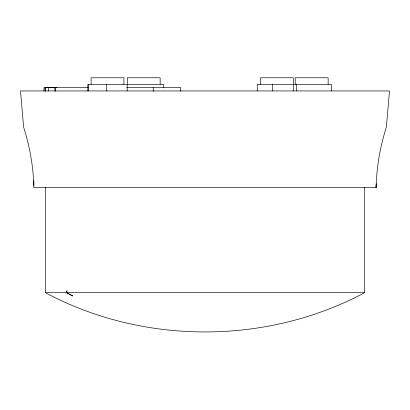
<?xml version="1.0" encoding="UTF-8"?>
<svg xmlns="http://www.w3.org/2000/svg" width="410" height="410" viewBox="0 0 410 410"><rect width="100%" height="100%" fill="white"/><g stroke="black" fill="none" stroke-linecap="round" stroke-linejoin="round"><path stroke-width="0.61" d="M45.1 90.902L45.1 87.658L56.969 87.714L43.988 87.658L43.988 90.948M67.009 290.157L66.804 292.694L72.749 295.969L66.461 292.694L66.569 291.423M364.577 187.508L364.577 292.694C266.603 345.03 143.397 345.03 45.423 292.694L45.423 187.508M88.155 87.658L54.904 87.658L54.93 90.979M126.731 87.658L180.759 87.658L180.759 91.251M45.423 292.694L364.577 292.694M45.1 87.658L45.454 91.389M48.37 87.714L48.662 90.923M33.825 185.648C33.169 165.814 29.689 146.088 23.642 127.192L20.5 90.948L389.5 90.948L386.358 127.192C380.106 146.677 376.641 167.049 376.098 187.508L376.098 185.602M376.175 183.788L376.206 187.508L33.794 187.508L33.84 180.656M331.352 90.948L331.352 84.363L257.249 84.363L257.249 90.948M328.149 84.363L328.149 77.772L295.2 77.772L295.2 84.363M296.604 84.363L296.604 90.948M293.57 84.363L293.57 90.948M293.324 84.363L293.324 77.772L260.524 77.772L260.524 84.363M272.624 84.363L272.624 90.948M163.436 87.955L163.436 84.363L87.822 84.363L87.822 90.948M160.156 84.363L160.156 77.772L127.361 77.772L127.361 84.363M153.232 87.658L153.232 91.251M127.177 84.363L127.177 90.948M123.897 84.363L123.897 77.772L91.102 77.772L91.102 84.363M106.708 84.363L106.708 90.948M88.719 84.363L88.719 90.948M55.242 87.658L55.242 91.251"/></g></svg>
